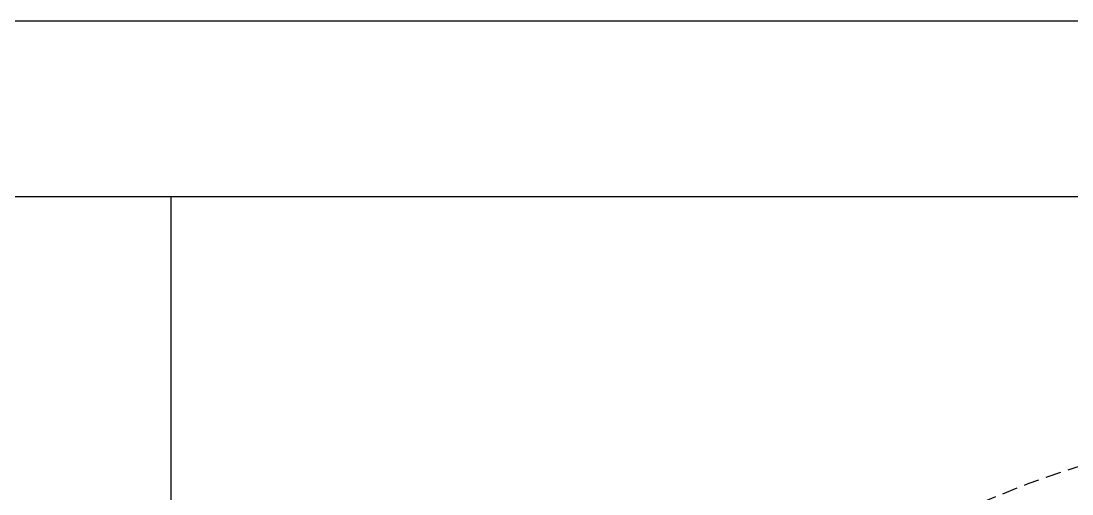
# Model space of a CAD drawing. Header units: millimetres. Extents: x 2148 to 2681, y 758 to 986.
# Drawn here: x 2647.32 to 2664.33, y 900.19 to 907.84 of the extents above; entities that cross this region are included whole.
import ezdxf

# ---------------------------------------------------------------- set-up
doc = ezdxf.new("R2010")
doc.units = ezdxf.units.MM
doc.linetypes.add('27-A-2008-DD$0$LVL 5$0$HIDDEN', pattern=[0.375, 0.25, -0.125])
for name, color, linetype in [('A-Wall', 4, 'Continuous'), ('DIM', 20, 'Continuous'), ('wall', 4, 'Continuous')]:
    doc.layers.add(name, color=color, linetype=linetype)

# ---------------------------------------------------------------- blocks, each defined once
blk = doc.blocks.new('A$C1DB67A09')
at = {"layer": 'wall', "color": 16, "linetype": 'ByBlock', "ltscale": 1.5, "elevation": 0}
blk.add_lwpolyline([(9.492, -81.28), (106.692, -81.28), (106.692, -9.48), (9.492, -9.48)], close=True, dxfattribs=at)

msp = doc.modelspace()

# ---------------------------------------------------------------- linework, layer by layer
at = {"layer": 'A-Wall'}
for p, q in [((2582.0500187, 904.9979002, 0), (2679.2500187, 904.9979002, 0)), ((2649.7432487, 904.9979002, 0), (2649.7432487, 886.404324, 0)), ((2649.7432487, 902.1569959, 0), (2649.7432487, 883.5634197, 0))]:
    msp.add_line(p, q, dxfattribs=at)
at = {"layer": 'A-Wall', "linetype": '27-A-2008-DD$0$LVL 5$0$HIDDEN'}
msp.add_arc((2668.9671907, 886.0431518), 15.2763194, 88.7058744, 138.48961156, dxfattribs=at)

# ---------------------------------------------------------------- block references
at = {"layer": 'DIM', "color": 8}
msp.add_blockref('A$C1DB67A09', (2572.558248, 917.3189005), dxfattribs=at)

doc.saveas('drawing.dxf')
